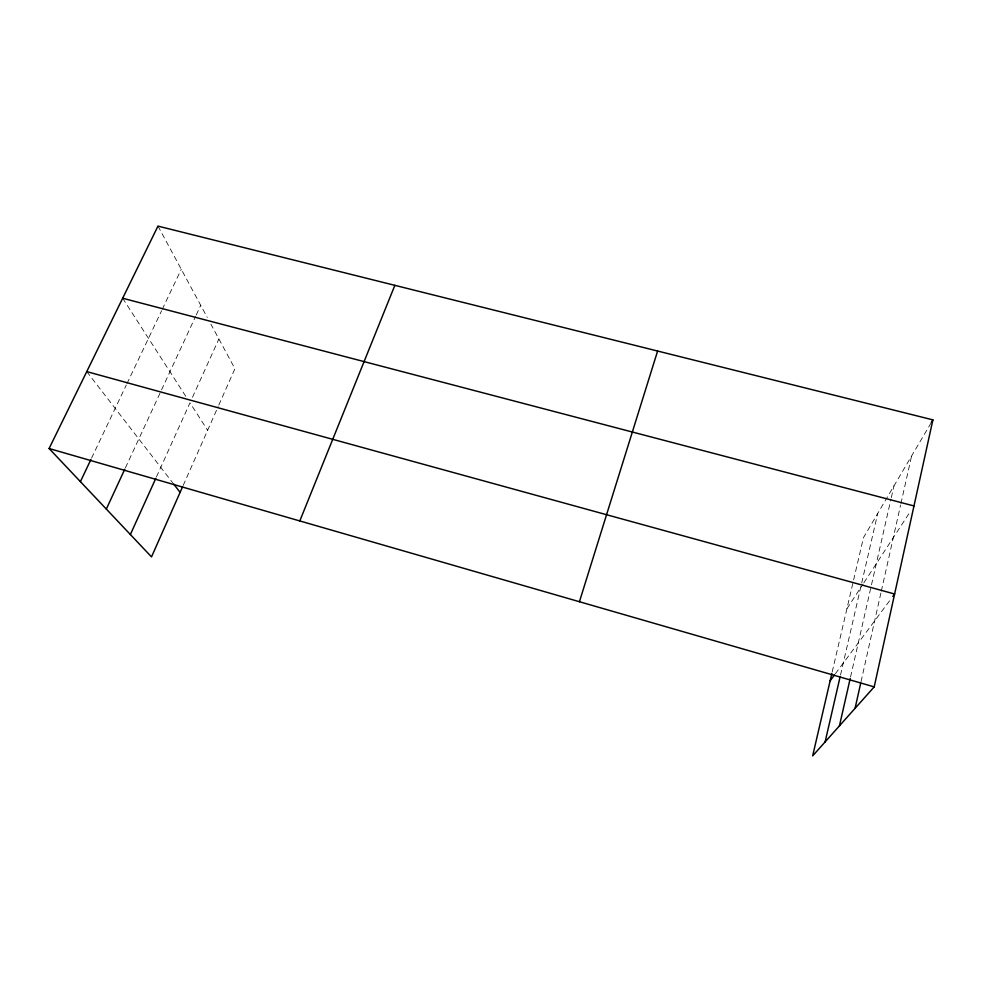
<?xml version="1.0" encoding="UTF-8"?>
<svg xmlns="http://www.w3.org/2000/svg" width="982" height="982" viewBox="0 0 982 982"><rect width="100%" height="100%" fill="white"/><g stroke="black" fill="none" stroke-linecap="round" stroke-linejoin="round"><path stroke-width="0.74" stroke-dasharray="4.91 3.68" d="M861.042 681.655L880.977 592.637M881.308 591.152L900.604 505.018M900.936 503.533L911.566 456.053M850.547 676.966L890.969 499.102M891.3 497.641L893.976 485.881M840.518 675.027L877.712 513.463M832.196 671.946L863.485 537.596L931.378 422.444M183.168 485.476L218.188 406.487M218.802 405.087L234.931 368.704L210.897 324.17M156.433 476.957L189.98 402.841L207.632 430.276M192.497 397.293L218.888 338.974M125.438 467.825L195.602 316.388M196.24 315.013L200.721 305.328M91.559 458.14L126.285 385.042M126.948 383.667L161.6 310.729M162.251 309.342L181.277 269.289M846.914 608.754L863.08 583.971M863.914 582.707L910.67 511.021M835.387 673.713L890.993 598.897M86.747 371.601L172.746 482.849M122.664 298.233L185.979 396.618M157.967 226.106L207.263 317.444"/><path stroke-width="1.47" d="M831.864 673.419L812.654 755.894L874.201 686.884L932.9 419.866L157.967 226.106L49.1 448.516L151.51 556.892L182.554 486.851M855.077 708.341L860.711 683.141M839.438 725.858L850.216 678.452M825.113 741.926L840.175 676.512M579.429 601.721L657.609 351.028M299.805 520.939L394.862 285.332M130.373 534.527L155.819 478.332M106.326 509.081L124.8 469.2M80.401 481.634L90.909 459.527M931.378 422.444L932.9 419.866M830.146 680.772L834.516 674.892M892.81 596.455L894.614 594.012L86.747 371.601M122.664 298.233L913.972 505.951M49.1 448.516L874.201 686.884M173.667 484.04L180.111 492.375"/></g></svg>
